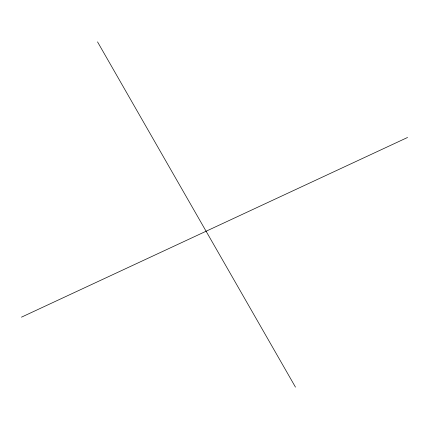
<?xml version="1.0" encoding="UTF-8"?>
<svg xmlns="http://www.w3.org/2000/svg" width="429" height="429" viewBox="0 0 429 429"><rect width="100%" height="100%" fill="white"/><g stroke="black" fill="none" stroke-linecap="round" stroke-linejoin="round"><path stroke-width="0.64" d="M21.45 317.17L407.55 137.473M97.528 41.865L295.468 387.135"/></g></svg>
